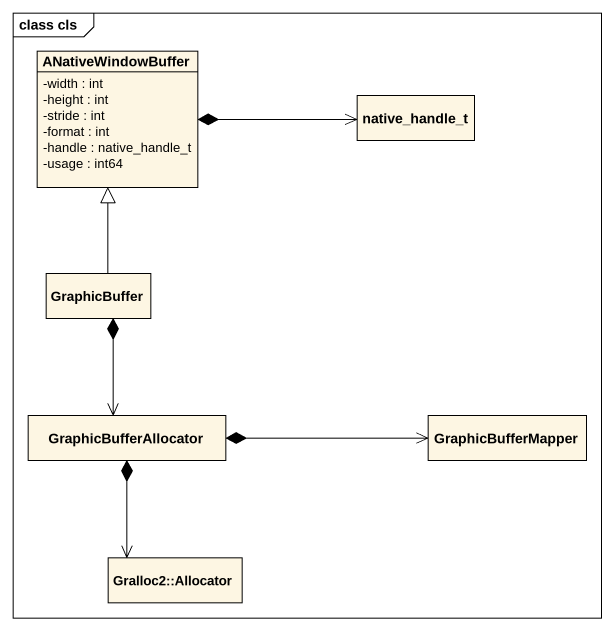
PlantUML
@startuml
mainframe class cls
hide circle
hide empty members
skinparam classAttributeIconSize 0
class ANativeWindowBuffer {
  -width : int
  -height : int
  -stride : int
  -format : int
  -handle : native_handle_t
  -usage : int64
}
class native_handle_t
class GraphicBuffer
class GraphicBufferAllocator
class GraphicBufferMapper
class "Gralloc2::Allocator" as Gralloc2_Allocator
ANativeWindowBuffer *-right-> native_handle_t
GraphicBuffer -up-|> ANativeWindowBuffer
GraphicBuffer *--> GraphicBufferAllocator
GraphicBufferAllocator *-right-> GraphicBufferMapper
GraphicBufferAllocator *--> Gralloc2_Allocator
@enduml
